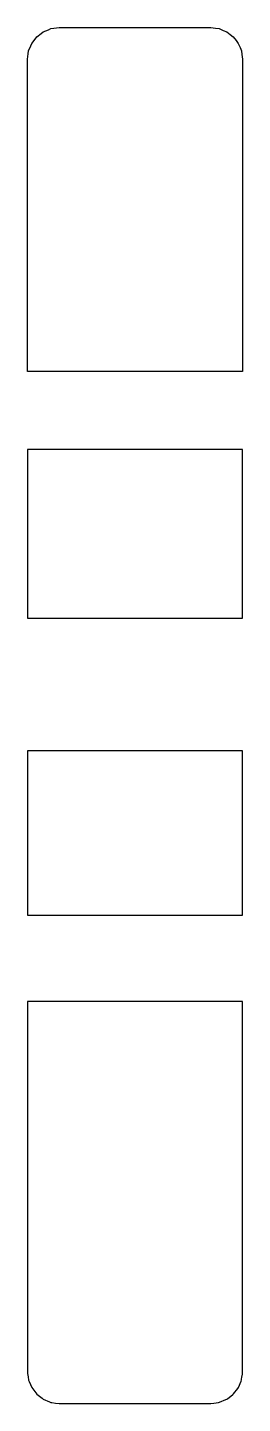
# Model space of a CAD drawing. Header units: metres. Extents: x 2.4 to 16, y -16 to 71.
import ezdxf

# ---------------------------------------------------------------- set-up
doc = ezdxf.new("R2010")
doc.units = ezdxf.units.M

msp = doc.modelspace()

# ---------------------------------------------------------------- linework, layer by layer
for p, q in [((2.986, 70.414), (3.259, 70.624)), ((3.259, 70.624), (3.4, 70.732)), ((3.4, 70.732), (3.718, 70.864)), ((3.718, 70.864), (3.882, 70.932)), ((3.882, 70.932), (4.059, 70.955)), ((4.059, 70.955), (4.4, 71)), ((4.4, 71), (10.165, 71)), ((10.165, 71), (13.33, 71)), ((13.33, 71), (14, 71)), ((14, 71), (14.287, 70.962)), ((14.287, 70.962), (14.518, 70.932)), ((14.518, 70.932), (14.785, 70.821)), ((14.785, 70.821), (15, 70.732)), ((15, 70.732), (15.229, 70.556)), ((15.229, 70.556), (15.414, 70.414)), ((2.468, 69.518), (2.6, 69.836)), ((2.6, 69.836), (2.668, 70)), ((2.668, 70), (2.878, 70.273)), ((2.878, 70.273), (2.986, 70.414)), ((15.414, 70.414), (15.59, 70.185)), ((15.59, 70.185), (15.732, 70)), ((15.732, 70), (15.843, 69.733)), ((15.843, 69.733), (15.932, 69.518)), ((2.4, 69), (2.445, 69.341)), ((2.4, 65.753), (2.4, 69)), ((2.445, 69.341), (2.468, 69.518)), ((15.932, 69.518), (15.962, 69.287)), ((15.962, 69.287), (16, 69)), ((16, 69), (16, 66.076)), ((16, 69), (16, 69)), ((2.4, 65.477), (2.4, 65.753)), ((2.4, 65.166), (2.4, 65.477)), ((16, 66.076), (16, 65.588)), ((16, 65.588), (16, 65.067)), ((2.4, 64.849), (2.4, 65.166)), ((2.4, 52.044), (2.4, 64.849)), ((16, 65.067), (16, 64.559)), ((16, 64.559), (16, 52.391)), ((16, 52.391), (16, 52.233)), ((16, 52.233), (16, 52.046)), ((2.4, 51.973), (2.4, 52.044)), ((2.4, 51.885), (2.4, 51.973)), ((2.4, 51.792), (2.4, 51.885)), ((2.4, 51.705), (2.4, 51.792)), ((2.4, 51.631), (2.4, 51.705)), ((2.4, 50.928), (2.4, 51.631)), ((16, 52.046), (16, 49.246)), ((2.4, 49.246), (2.4, 50.928)), ((10.13, 49.246), (2.4, 49.246)), ((16, 49.246), (10.13, 49.246)), ((8.27, 44.324), (2.4, 44.324)), ((2.4, 44.324), (2.4, 42.285)), ((16, 44.324), (8.27, 44.324)), ((16, 40.585), (16, 44.324)), ((2.4, 42.285), (2.4, 40.585)), ((2.4, 40.585), (2.4, 37.924)), ((16, 33.931), (16, 40.585)), ((2.4, 37.924), (2.4, 33.931)), ((2.4, 33.931), (2.4, 33.779)), ((16, 33.657), (16, 33.931)), ((2.4, 33.779), (2.4, 33.657)), ((2.4, 33.657), (15.57, 33.657)), ((15.57, 33.657), (16, 33.657)), ((16, 33.657), (16, 33.657)), ((2.83, 25.271), (2.4, 25.271)), ((2.4, 25.271), (2.4, 25.122)), ((16, 25.271), (2.83, 25.271)), ((16, 24.997), (16, 25.271)), ((2.4, 25.122), (2.4, 24.997)), ((2.4, 24.997), (2.4, 20.95)), ((16, 24.449), (16, 24.997)), ((16, 18.069), (16, 24.449)), ((2.4, 20.95), (2.4, 18.069)), ((2.4, 18.069), (2.4, 16.619)), ((16, 14.879), (16, 18.069)), ((16, 18.069), (16, 18.069)), ((2.4, 16.619), (2.4, 14.879)), ((2.4, 14.879), (7.41, 14.879)), ((7.41, 14.879), (16, 14.879)), ((10.99, 9.409), (2.4, 9.409)), ((2.4, 9.409), (2.4, 7.973)), ((16, 9.409), (10.99, 9.409)), ((16, 7.725), (16, 9.409)), ((2.4, 7.973), (2.4, 7.568)), ((2.4, 7.568), (2.4, 7.547)), ((2.4, 7.547), (2.4, 0.734)), ((16, 5.484), (16, 7.725)), ((16, -6.282), (16, 5.484)), ((2.4, 0.734), (2.4, 0.323)), ((2.4, 0.323), (2.4, -0.055)), ((2.4, -0.055), (2.4, -0.368)), ((2.4, -0.368), (2.4, -6.108)), ((2.4, -6.108), (2.4, -6.574)), ((2.4, -6.574), (2.4, -6.725)), ((2.4, -6.725), (2.4, -13.974)), ((16, -6.956), (16, -6.282)), ((16, -6.282), (16, -6.282)), ((16, -7.692), (16, -6.956)), ((16, -8.431), (16, -7.692)), ((16, -8.5), (16, -8.431)), ((16, -8.565), (16, -8.5)), ((16, -9.263), (16, -8.565)), ((16, -9.329), (16, -9.263)), ((16, -9.945), (16, -9.329)), ((16, -10.451), (16, -9.945)), ((16, -14), (16, -10.451)), ((2.4, -13.974), (2.4, -14)), ((2.4, -14), (2.406, -14.094)), ((2.406, -14.094), (2.441, -14.309)), ((2.441, -14.309), (2.468, -14.518)), ((2.468, -14.518), (2.507, -14.611)), ((2.507, -14.611), (2.668, -15)), ((15.742, -14.982), (15.906, -14.584)), ((15.906, -14.584), (15.934, -14.509)), ((15.934, -14.509), (15.942, -14.466)), ((15.942, -14.466), (15.966, -14.338)), ((15.966, -14.338), (15.991, -14.151)), ((15.991, -14.151), (16, -14)), ((2.668, -15), (2.729, -15.08)), ((2.729, -15.08), (2.986, -15.414)), ((2.986, -15.414), (3.321, -15.671)), ((15.049, -15.697), (15.395, -15.432)), ((15.395, -15.432), (15.44, -15.386)), ((15.44, -15.386), (15.703, -15.043)), ((15.703, -15.043), (15.742, -14.982)), ((3.321, -15.671), (3.401, -15.733)), ((3.401, -15.733), (3.789, -15.893)), ((3.789, -15.893), (3.882, -15.932)), ((3.882, -15.932), (3.938, -15.939)), ((3.938, -15.939), (4.178, -15.978)), ((4.178, -15.978), (4.4, -16)), ((4.4, -16), (9.898, -16)), ((9.898, -16), (14, -16)), ((14, -16), (14.193, -15.984)), ((14.193, -15.984), (14.49, -15.938)), ((14.49, -15.938), (14.541, -15.924)), ((14.541, -15.924), (14.948, -15.756)), ((14.948, -15.756), (14.999, -15.733)), ((14.999, -15.733), (15.049, -15.697))]:
    msp.add_line(p, q)

doc.saveas('drawing.dxf')
